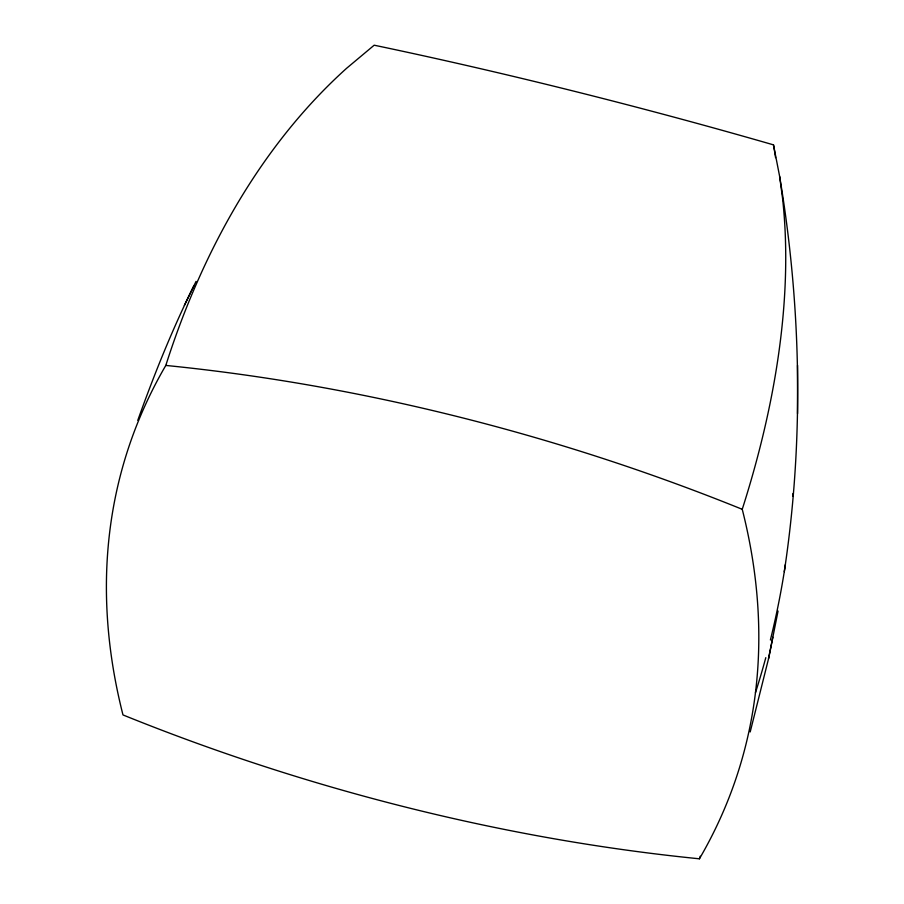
<?xml version="1.0" encoding="UTF-8"?>
<svg xmlns="http://www.w3.org/2000/svg" width="904" height="904" viewBox="0 0 904 904"><rect width="100%" height="100%" fill="white"/><g stroke="black" fill="none" stroke-linecap="round" stroke-linejoin="round"><path stroke-width="1.36" d="M700.238 856.212A1075.749 681.785 71.6 0 1 699.413 858.8A1258.944 734.647 17.7 0 1 122.978 714.928A1258.944 734.647 17.7 0 1 165.805 365.431A1075.749 681.785 71.6 0 1 346.605 68.286L374.177 45.2A785.666 106.536 14.7 0 1 773.496 144.866L779.632 176.37C801.373 306.897 804.063 440.711 784.288 571.667M797.543 413.625L797.554 365.352M750.196 731.935L768.536 658.767L778.05 611.047M768.536 658.767L772.852 637.218M137.781 420.349C154.132 374.493 172.348 329.237 193.976 285.607M184.359 305.382L196.066 281.393M779.632 176.37L782.559 198.326A1075.76 546.219 -47.2 0 1 742.24 509.302A1258.944 734.647 17.7 0 1 699.413 858.8M773.496 144.866A785.666 371.736 49.7 0 1 775.575 157.658M165.805 365.431A1258.944 734.647 17.7 0 1 742.24 509.302M785.395 564.491A1258.944 1016.198 7 0 1 770.389 639.987M765.801 657.66A1258.944 1016.198 7 0 1 755.461 692.69M792.944 493.539A1258.944 1016.198 7 0 1 792.763 496.33"/></g></svg>
